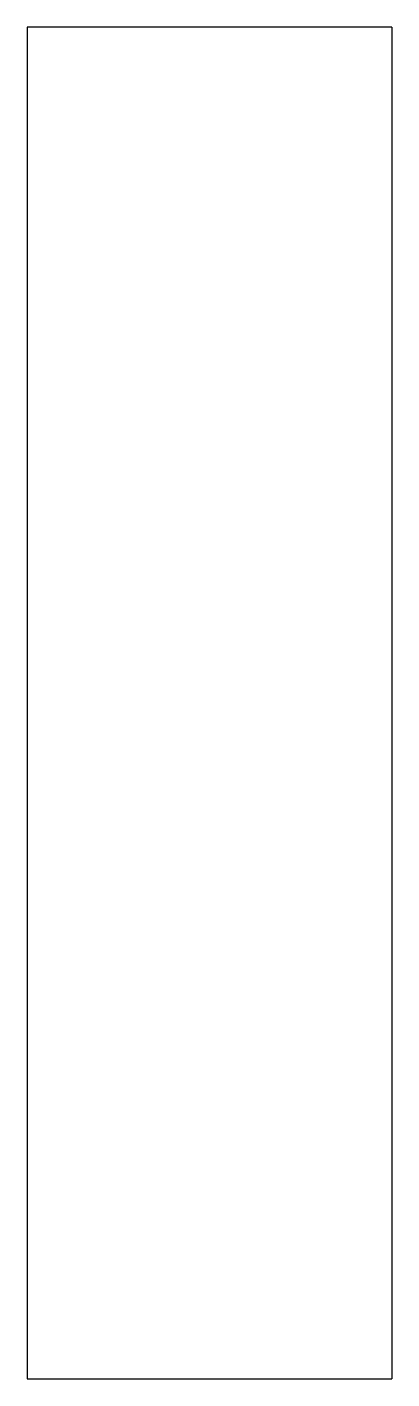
# Model space of a CAD drawing. Header units: millimetres. Extents: x -110 to -80, y 2 to 111.
import ezdxf

# ---------------------------------------------------------------- set-up
doc = ezdxf.new("R2010")
doc.units = ezdxf.units.MM

msp = doc.modelspace()

# ---------------------------------------------------------------- linework, layer by layer
at = {"color": 7, "linetype": 'Continuous', "lineweight": 25}
for p, q in [((-80.5, 110.71), (-110, 110.71)), ((-110, 110.71), (-110, 1.5)), ((-80.5, 110.71), (-80.5, 1.5)), ((-110, 1.5), (-80.5, 1.5))]:
    msp.add_line(p, q, dxfattribs=at)

doc.saveas('drawing.dxf')
